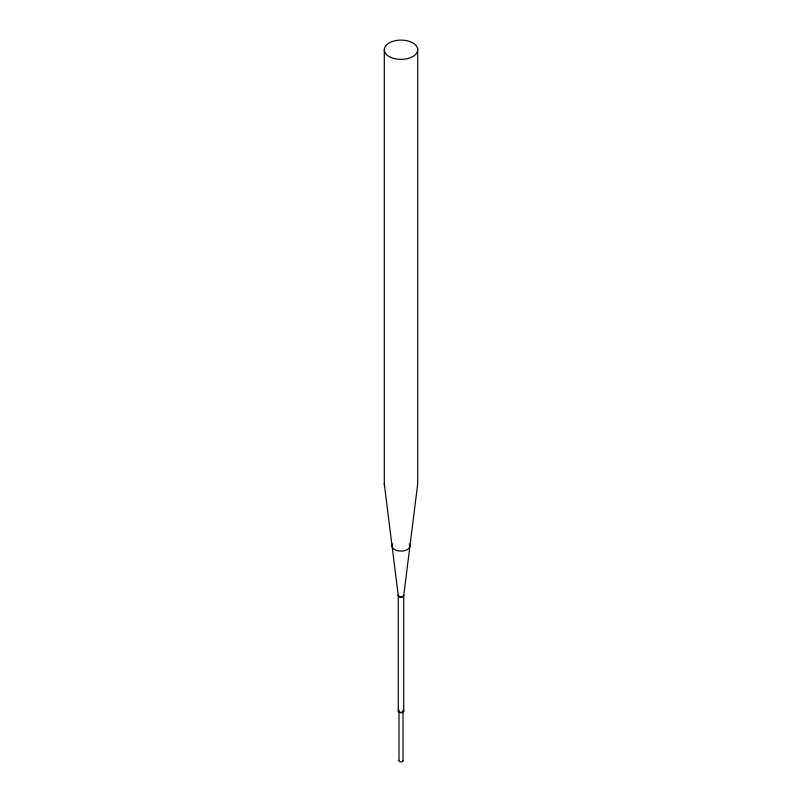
<?xml version="1.0" encoding="UTF-8"?>
<svg xmlns="http://www.w3.org/2000/svg" width="802" height="802" viewBox="0 0 802 802"><rect width="100%" height="100%" fill="white"/><g stroke="black" fill="none" stroke-linecap="round" stroke-linejoin="round"><path stroke-width="1.2" d="M403.727 711.173L403.727 595.515C403.977 593.861 402.955 598.332 400.659 597.079C398.504 597.941 398.163 593.781 398.273 595.515L398.273 711.173M403.707 595.716L417.702 483.947L417.702 49.694M403.366 596.307L400.288 597.039L398.273 595.515M384.298 49.784L384.298 484.037L398.293 595.726M384.298 484.037L384.459 485.3M403.015 711.274L403.015 760.837M398.985 711.063L398.985 760.637M402.935 710.051A2.727 1.574 0 0 1 402.935 712.286A2.727 1.574 0 0 1 399.065 712.286A2.727 1.574 0 0 1 399.065 710.051M409.241 543.946A8.942 5.163 0 0 1 401.04 551.114A8.942 5.163 0 0 1 392.719 543.997M402.995 760.537A2.025 1.173 0 0 1 400.82 761.9A2.025 1.173 0 0 1 399.095 760.336M402.654 711.845A2.025 1.173 0 0 1 401.351 712.316M400.82 712.336A2.025 1.173 0 0 1 399.165 711.665M390.905 57.423A16.702 9.644 0 0 0 417.571 50.947A16.702 9.644 0 0 0 394.534 40.852A16.702 9.644 0 0 0 390.905 57.423"/></g></svg>
